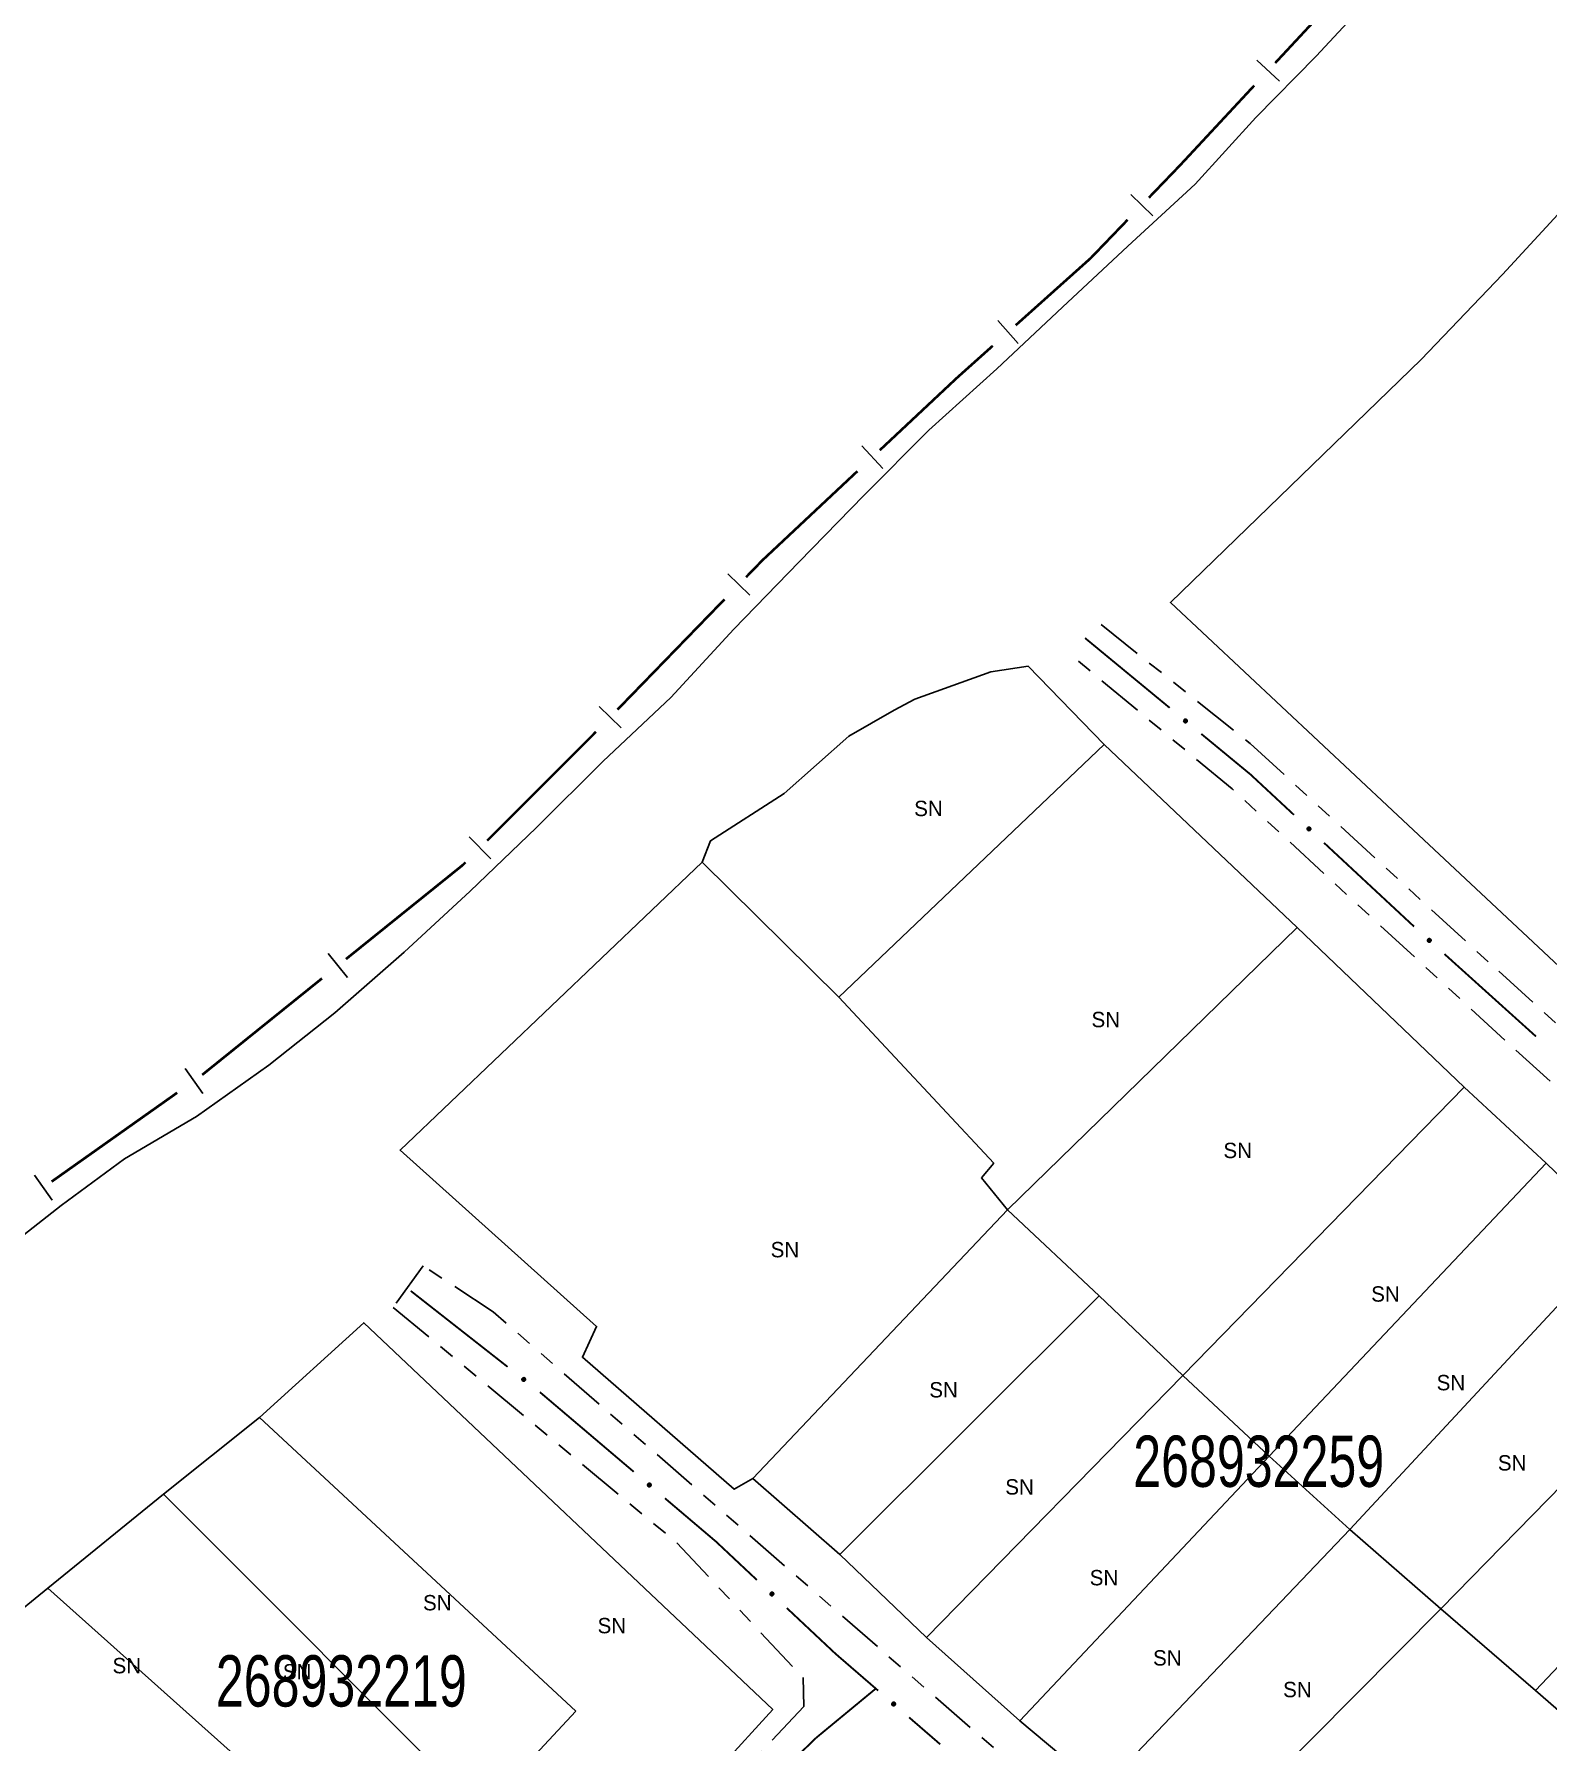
# Model space of a CAD drawing. Extents: x 207981 to 210201, y 4876477 to 4878908.
# Drawn here: x 208830 to 208977.6, y 4877915.5 to 4878082 of the extents above; entities that cross this region are included whole.
import ezdxf
from ezdxf.enums import TextEntityAlignment as Align

# ---------------------------------------------------------------- set-up
doc = ezdxf.new("R2010")
doc.units = 0
doc.header["$LTSCALE"] = 1.5
doc.header["$MEASUREMENT"] = 0
doc.linetypes.add('TRACO_25', pattern=[8, 3, -1, 1, -1, 1, -1])
for name, color, linetype in [('CD_MALHA_LOTES', 7, 'CONTINUOUS'), ('CD_TXT_QUADRA', 255, 'CONTINUOUS'), ('HD-CURSO-PERENE', 170, 'CONTINUOUS'), ('LM-LIM-SETORES-BAIRROS', 250, 'CONTINUOUS'), ('RU-QUADRA', 210, 'CONTINUOUS'), ('SV-EIXO-RUA-N-PAV', 6, 'CONTINUOUS'), ('SV-RUA-NAO-PAV', 7, 'CONTINUOUS'), ('Th_NmrPort', 1, 'CONTINUOUS')]:
    doc.layers.add(name, color=color, linetype=linetype)
doc.styles.add('ARIAL', font='ARIAL.SHX')

msp = doc.modelspace()

# ---------------------------------------------------------------- linework, layer by layer
at = {"layer": 'CD_MALHA_LOTES', "linetype": 'Continuous', "flags": 128}
for points in [[(208895.136641, 4878001.282798), (208895.974902, 4878003.385057), (208903.143731, 4878007.994423), (208909.438205, 4878013.588345), (208913.860467, 4878016.108174), (208915.896545, 4878017.180842), (208923.287308, 4878019.852754), (208926.94956, 4878020.393644)], [(208926.94956, 4878020.393644), (208934.339857, 4878012.772401)], [(208908.473818, 4877988.118831), (208934.339857, 4878012.772401)], [(208934.339857, 4878012.772401), (208953.16202, 4877994.931761)], [(208865.690926, 4877973.222764), (208895.136641, 4878001.282798)], [(208908.473818, 4877988.118831), (208895.136641, 4878001.282798)], [(208924.928776, 4877967.391358), (208953.16202, 4877994.931761)], [(208953.16202, 4877994.931761), (208969.443769, 4877979.342854)], [(208923.600832, 4877971.952556), (208908.473818, 4877988.118831)], [(208942.018838, 4877951.225083), (208969.443769, 4877979.342854)], [(208969.443769, 4877979.342854), (208977.469169, 4877971.952556)], [(208884.859509, 4877956.017228), (208865.690926, 4877973.222764)], [(208922.388361, 4877970.509139), (208923.600832, 4877971.952556)], [(208950.448396, 4877943.372892), (208977.469169, 4877971.952556)], [(208977.469169, 4877971.952556), (208984.859466, 4877964.793206)], [(208924.928776, 4877967.391358), (208922.388361, 4877970.509139)], [(208924.928776, 4877967.391358), (208900.101997, 4877941.178898)], [(208933.877964, 4877959.019537), (208924.928776, 4877967.391358)], [(208958.300586, 4877936.213542), (208984.859466, 4877964.793206)], [(208908.589291, 4877933.7886), (208933.877964, 4877959.019537)], [(208942.018838, 4877951.225083), (208933.877964, 4877959.019537)], [(208851.967796, 4877947.145176), (208862.153916, 4877956.376843)], [(208862.153916, 4877956.376843), (208902.027441, 4877918.655974)], [(208883.473828, 4877953.01492), (208884.859509, 4877956.017228)], [(208967.192037, 4877928.476824), (208993.981864, 4877955.844018)], [(208898.254423, 4877940.139637), (208883.473828, 4877953.01492)], [(208917.018849, 4877925.705463), (208942.018838, 4877951.225083)], [(208950.448396, 4877943.372892), (208942.018838, 4877951.225083)], [(208842.60397, 4877939.654116), (208851.967796, 4877947.145176)], [(208882.823831, 4877918.518623), (208851.967796, 4877947.145176)], [(209002.411422, 4877947.991828), (208976.412946, 4877920.507671)], [(208926.141247, 4877917.564589), (208950.448396, 4877943.372892)], [(208958.300586, 4877936.213542), (208950.448396, 4877943.372892)], [(208900.101997, 4877941.178898), (208898.254423, 4877940.139637)], [(208908.589291, 4877933.7886), (208900.101997, 4877941.178898)], [(208831.34373, 4877930.499971), (208842.60397, 4877939.654116)], [(208873.638364, 4877908.619722), (208842.60397, 4877939.654116)], [(208934.108911, 4877910.867132), (208958.300586, 4877936.213542)], [(208967.192037, 4877928.476824), (208958.300586, 4877936.213542)], [(208917.018849, 4877925.705463), (208908.589291, 4877933.7886)], [(208819.123832, 4877920.565659), (208831.34373, 4877930.499971)], [(208875.82, 4877889.52), (208857.09, 4877907.489778), (208831.34373, 4877930.499971)], [(208942.200998, 4877903.929612), (208946.314844, 4877907.459862), (208967.192037, 4877928.476824)], [(208976.412946, 4877920.507671), (208967.192037, 4877928.476824)], [(208926.141247, 4877917.564589), (208917.018849, 4877925.705463)], [(208984.388961, 4877913.614415), (208976.412946, 4877920.507671)], [(208902.027441, 4877918.655974), (208891.83296, 4877907.488865)], [(208873.638364, 4877908.619722), (208882.823831, 4877918.518623)], [(208934.108911, 4877910.867132), (208926.141247, 4877917.564589)]]:
    msp.add_lwpolyline(points, dxfattribs=at)
at = {"layer": 'HD-CURSO-PERENE', "linetype": 'Continuous'}
msp.add_polyline3d([(208960.681167, 4878086.003051, 2.237028), (208955.016025, 4878079.887228, 2.237028), (208949.149791, 4878073.895363, 2.237028), (208943.211891, 4878067.402475, 2.237028), (208936.645173, 4878061.356402, 2.237028), (208930.278007, 4878055.411631, 2.237028), (208923.886325, 4878049.391625, 2.237028), (208917.244005, 4878043.420194, 2.237028), (208910.904778, 4878037.050079, 2.237028), (208904.616294, 4878030.580145, 2.237028), (208898.228376, 4878024.009502, 2.237028), (208892.091438, 4878017.340226, 2.237028), (208885.500718, 4878011.143832, 2.237028), (208878.96211, 4878004.647386, 2.237028), (208872.521395, 4877998.47691, 2.237028), (208866.079141, 4877992.531694, 2.237028), (208859.336361, 4877986.609728, 2.237028), (208852.888459, 4877981.490466, 2.237028), (208845.838994, 4877976.492792, 2.237028), (208838.808569, 4877972.371278, 2.237028), (208832.632226, 4877967.804283, 2.237028), (208826.731722, 4877963.163832, 2.237028)], dxfattribs=at)
at = {"layer": 'LM-LIM-SETORES-BAIRROS', "const_width": 0.25}
for points in [[(208955.431483, 4878083.95732), (208951.026245, 4878079.221689)], [(208955.431483, 4878083.95732), (208951.026245, 4878079.221689)], [(208948.982933, 4878077.025129), (208942.171893, 4878069.703262)], [(208948.982933, 4878077.025129), (208942.171893, 4878069.703262)], [(208941.75206, 4878069.251941), (208938.712559, 4878066.093243)], [(208941.75206, 4878069.251941), (208938.712559, 4878066.093243)], [(208942.171893, 4878069.703262), (208941.75206, 4878069.251941)], [(208942.171893, 4878069.703262), (208941.75206, 4878069.251941)], [(208936.632418, 4878063.931528), (208933.165516, 4878060.328669)], [(208936.632418, 4878063.931528), (208933.165516, 4878060.328669)], [(208933.031428, 4878060.189323), (208925.723132, 4878053.650321)], [(208933.031428, 4878060.189323), (208925.723132, 4878053.650321)], [(208933.165516, 4878060.328669), (208933.031428, 4878060.189323)], [(208933.165516, 4878060.328669), (208933.031428, 4878060.189323)], [(208923.487408, 4878051.649936), (208920.506443, 4878048.982757)], [(208923.487408, 4878051.649936), (208920.506443, 4878048.982757)], [(208920.035977, 4878048.561814), (208912.472332, 4878041.469469)], [(208920.035977, 4878048.561814), (208912.472332, 4878041.469469)], [(208920.506443, 4878048.982757), (208920.035977, 4878048.561814)], [(208920.506443, 4878048.982757), (208920.035977, 4878048.561814)], [(208910.283927, 4878039.417425), (208901.530306, 4878031.209252)], [(208910.283927, 4878039.417425), (208901.530306, 4878031.209252)], [(208901.046307, 4878030.755412), (208899.41884, 4878029.078925)], [(208901.046307, 4878030.755412), (208899.41884, 4878029.078925)], [(208901.530306, 4878031.209252), (208901.046307, 4878030.755412)], [(208901.530306, 4878031.209252), (208901.046307, 4878030.755412)], [(208897.329223, 4878026.926369), (208886.881137, 4878016.163585)], [(208897.329223, 4878026.926369), (208886.881137, 4878016.163585)], [(208884.469478, 4878013.679286), (208874.189805, 4878003.399612)], [(208884.469478, 4878013.679286), (208874.189805, 4878003.399612)], [(208884.79152, 4878014.011028), (208884.469478, 4878013.679286)], [(208884.79152, 4878014.011028), (208884.469478, 4878013.679286)], [(208871.816012, 4878001.02582), (208860.410625, 4877991.842512)], [(208871.816012, 4878001.02582), (208860.410625, 4877991.842512)], [(208872.068484, 4878001.278292), (208871.816012, 4878001.02582)], [(208872.068484, 4878001.278292), (208871.816012, 4878001.02582)], [(208858.073927, 4877989.961066), (208846.390434, 4877980.553834)], [(208858.073927, 4877989.961066), (208846.390434, 4877980.553834)], [(208843.949603, 4877978.810242), (208831.706533, 4877970.143799)], [(208843.949603, 4877978.810242), (208831.706533, 4877970.143799)]]:
    msp.add_lwpolyline(points, dxfattribs=at)
at = {"layer": 'LM-LIM-SETORES-BAIRROS'}
for points in [[(208949.246861, 4878079.511158), (208951.443421, 4878077.467847)], [(208949.246861, 4878079.511158), (208951.443421, 4878077.467847)], [(208936.938321, 4878066.412742), (208939.100036, 4878064.332601)], [(208936.938321, 4878066.412742), (208939.100036, 4878064.332601)], [(208923.977698, 4878054.101388), (208925.978083, 4878051.865664)], [(208923.977698, 4878054.101388), (208925.978083, 4878051.865664)], [(208910.716842, 4878041.879657), (208912.768886, 4878039.691252)], [(208910.716842, 4878041.879657), (208912.768886, 4878039.691252)], [(208897.646023, 4878029.406215), (208899.798579, 4878027.316598)], [(208897.646023, 4878029.406215), (208899.798579, 4878027.316598)], [(208885.10832, 4878016.490875), (208887.260877, 4878014.401257)], [(208885.10832, 4878016.490875), (208887.260877, 4878014.401257)], [(208872.422038, 4878003.753166), (208874.543358, 4878001.631846)], [(208872.422038, 4878003.753166), (208874.543358, 4878001.631846)], [(208858.691003, 4877992.383712), (208860.572449, 4877990.047014)], [(208858.691003, 4877992.383712), (208860.572449, 4877990.047014)], [(208844.715368, 4877981.190075), (208846.448657, 4877978.741461)], [(208844.715368, 4877981.190075), (208846.448657, 4877978.741461)], [(208830.023684, 4877970.790343), (208831.756972, 4877968.341729)], [(208830.023684, 4877970.790343), (208831.756972, 4877968.341729)]]:
    msp.add_lwpolyline(points, dxfattribs=at)
at = {"layer": 'RU-QUADRA', "linetype": 'Continuous', "flags": 128}
for points in [[(209034.710451, 4878131.411255), (209008.014414, 4878097.774294), (209004.203863, 4878094.478996), (208995.259212, 4878083.355545), (208985.532027, 4878072.008306), (208973.187206, 4878058.587853), (208965.253882, 4878050.326718), (208940.812497, 4878026.614502), (208962.477504, 4878006.318376), (208978.726088, 4877991.12131), (208995.735186, 4877978.181443), (209008.265995, 4878001.533491), (209009.587908, 4878003.102128), (209018.419409, 4878012.851438), (209025.707871, 4878025.93689), (209023.145094, 4878028.221), (209034.857508, 4878036.984071), (209045.720746, 4878045.492379), (209046.265666, 4878101.143647), (209046.46581, 4878121.58382)], [(208803.035965, 4877907.486837), (208807.989452, 4877911.513833), (208819.123832, 4877920.565659), (208831.34373, 4877930.499971), (208842.60397, 4877939.654116), (208851.967796, 4877947.145176), (208862.153916, 4877956.376843), (208902.027441, 4877918.655974), (208891.83296, 4877907.488865), (208883.47, 4877898.06), (208875.82, 4877889.52), (208865.33, 4877878.35), (208855.74, 4877866.95), (208846.89, 4877856.61), (208828.98, 4877836), (208806.64, 4877855.86), (208773.66, 4877885.24), (208796.9, 4877902.63)]]:
    msp.add_lwpolyline(points, close=True, dxfattribs=at)
msp.add_lwpolyline([(208984.859466, 4877964.793206), (208977.469169, 4877971.952556), (208969.443769, 4877979.342854), (208953.16202, 4877994.931761), (208934.339857, 4878012.772401), (208926.94956, 4878020.393644), (208923.287308, 4878019.852754), (208915.896545, 4878017.180842), (208913.860467, 4878016.108174), (208909.438205, 4878013.588345), (208903.143731, 4878007.994423), (208895.974902, 4878003.385057), (208895.136641, 4878001.282798), (208865.690926, 4877973.222764), (208884.859509, 4877956.017228), (208883.473828, 4877953.01492), (208898.254423, 4877940.139637), (208900.101997, 4877941.178898), (208908.589291, 4877933.7886), (208917.018849, 4877925.705463), (208926.141247, 4877917.564589), (208934.108911, 4877910.867132)], dxfattribs=at)
at = {"layer": 'SV-EIXO-RUA-N-PAV', "const_width": 0.18}
for points in [[(208933.020816, 4878022.706834), (208932.47895, 4878023.153463)], [(208940.737418, 4878016.346484), (208933.020816, 4878022.706834)], [(208948.612947, 4878009.855138), (208943.824058, 4878013.802343)], [(208949.194444, 4878009.314428), (208948.612947, 4878009.855138)], [(208952.856058, 4878005.90964), (208949.194444, 4878009.314428)], [(208964.573224, 4877995.014319), (208955.78535, 4878003.18581)], [(208976.457798, 4877984.30193), (208967.541023, 4877992.332566)], [(208866.730275, 4877959.487285), (208876.173537, 4877952.082908)], [(208879.321291, 4877949.614783), (208879.38439, 4877949.565308)], [(208879.38439, 4877949.565308), (208888.472218, 4877941.852109)], [(208891.521871, 4877939.263748), (208896.096352, 4877935.381206)], [(208896.096352, 4877935.381206), (208896.496205, 4877935.041834)], [(208896.496205, 4877935.041834), (208900.489279, 4877931.295246)], [(208903.406305, 4877928.558284), (208907.781843, 4877924.452841)], [(208907.781843, 4877924.452841), (208908.143744, 4877924.11328)], [(208908.143744, 4877924.11328), (208912.30657, 4877920.512997)], [(208912.026256, 4877920.662157), (208906.626643, 4877916.207477)], [(208915.332023, 4877917.89639), (208918.357475, 4877915.279782)], [(208906.274386, 4877915.916864), (208903.010351, 4877912.756487)], [(208906.626643, 4877916.207477), (208906.274386, 4877915.916864)]]:
    msp.add_lwpolyline(points, dxfattribs=at)
at = {"layer": 'SV-EIXO-RUA-N-PAV'}
for points in [[(208942.321595, 4878014.898083), (208942.272984, 4878014.892703), (208942.230104, 4878014.89802), (208942.195617, 4878014.912748), (208942.168535, 4878014.933709), (208942.143245, 4878014.958274), (208942.123211, 4878014.988666), (208942.108447, 4878015.027324), (208942.102708, 4878015.07605), (208942.111041, 4878015.119618), (208942.123672, 4878015.154201), (208942.143903, 4878015.183699), (208942.168178, 4878015.207868), (208942.200436, 4878015.227634), (208942.239758, 4878015.242213), (208942.288893, 4878015.246798), (208942.330895, 4878015.241297), (208942.363879, 4878015.226176), (208942.393405, 4878015.205649), (208942.418924, 4878015.180261), (208942.438418, 4878015.150314), (208942.453026, 4878015.110697), (208942.456909, 4878015.06214), (208942.4519, 4878015.020185), (208942.437246, 4878014.986998), (208942.416383, 4878014.958384), (208942.392053, 4878014.932718), (208942.36234, 4878014.911307), (208942.321595, 4878014.898083)], [(208954.350964, 4878004.36927), (208954.302118, 4878004.366801), (208954.259633, 4878004.374668), (208954.226086, 4878004.391428), (208954.200304, 4878004.413968), (208954.176524, 4878004.439999), (208954.15834, 4878004.471533), (208954.14591, 4878004.511002), (208954.143089, 4878004.559984), (208954.154008, 4878004.602977), (208954.16868, 4878004.636745), (208954.190636, 4878004.664982), (208954.21631, 4878004.687659), (208954.24969, 4878004.705465), (208954.289812, 4878004.717671), (208954.339134, 4878004.719315), (208954.380733, 4878004.711317), (208954.412755, 4878004.694254), (208954.441003, 4878004.672002), (208954.464962, 4878004.645136), (208954.482634, 4878004.614079), (208954.494851, 4878004.57366), (208954.495828, 4878004.524958), (208954.488325, 4878004.483377), (208954.471716, 4878004.451124), (208954.449182, 4878004.423806), (208954.423364, 4878004.399638), (208954.392426, 4878004.380039), (208954.350964, 4878004.36927)], [(208966.087989, 4877993.493055), (208966.039189, 4877993.489809), (208965.996583, 4877993.496999), (208965.962774, 4877993.513223), (208965.936636, 4877993.53535), (208965.912446, 4877993.560999), (208965.893762, 4877993.59224), (208965.880705, 4877993.631506), (208965.877106, 4877993.680437), (208965.887339, 4877993.723598), (208965.901472, 4877993.757595), (208965.922976, 4877993.786179), (208965.948286, 4877993.809261), (208965.981379, 4877993.827596), (208966.021301, 4877993.840439), (208966.07059, 4877993.842868), (208966.112311, 4877993.835533), (208966.144601, 4877993.818981), (208966.1732, 4877993.797181), (208966.197583, 4877993.770699), (208966.215747, 4877993.739927), (208966.228605, 4877993.699708), (208966.230357, 4877993.651028), (208966.223517, 4877993.609333), (208966.207423, 4877993.576819), (208966.185326, 4877993.549147), (208966.159896, 4877993.524571), (208966.129274, 4877993.504482), (208966.087989, 4877993.493055)], [(208877.70227, 4877951.024127), (208877.750736, 4877951.030691), (208877.793732, 4877951.026421), (208877.828568, 4877951.012538), (208877.856153, 4877950.992243), (208877.882035, 4877950.968302), (208877.902804, 4877950.938408), (208877.918506, 4877950.900122), (208877.925431, 4877950.85155), (208877.918162, 4877950.807792), (208877.906379, 4877950.772911), (208877.886873, 4877950.742929), (208877.863194, 4877950.718175), (208877.831428, 4877950.697628), (208877.792474, 4877950.682095), (208877.743464, 4877950.676313), (208877.701341, 4877950.680788), (208877.667998, 4877950.695101), (208877.63798, 4877950.714902), (208877.61185, 4877950.73966), (208877.591631, 4877950.769123), (208877.576062, 4877950.808372), (208877.570997, 4877950.85682), (208877.57498, 4877950.898884), (208877.588821, 4877950.932419), (208877.608981, 4877950.961533), (208877.632678, 4877950.987785), (208877.661859, 4877951.009913), (208877.70227, 4877951.024127)], [(208889.958733, 4877940.73483), (208890.007417, 4877940.739508), (208890.050215, 4877940.733574), (208890.084487, 4877940.71835), (208890.111264, 4877940.697001), (208890.136198, 4877940.672074), (208890.155792, 4877940.641396), (208890.169997, 4877940.60253), (208890.175033, 4877940.553726), (208890.166072, 4877940.510283), (208890.152945, 4877940.475885), (208890.13229, 4877940.446682), (208890.107669, 4877940.422866), (208890.07513, 4877940.403566), (208890.035603, 4877940.389555), (208889.986406, 4877940.385679), (208889.944487, 4877940.391785), (208889.911725, 4877940.40738), (208889.882498, 4877940.42833), (208889.857347, 4877940.454084), (208889.838287, 4877940.484309), (208889.824252, 4877940.524132), (208889.821069, 4877940.57274), (208889.826682, 4877940.614618), (208889.841813, 4877940.647591), (208889.863086, 4877940.675901), (208889.887784, 4877940.701213), (208889.917802, 4877940.722194), (208889.958733, 4877940.73483)], [(208901.918334, 4877930.105354), (208901.96719, 4877930.107603), (208902.00964, 4877930.099546), (208902.043111, 4877930.082635), (208902.068792, 4877930.059979), (208902.092454, 4877930.033842), (208902.110497, 4877930.002227), (208902.12275, 4877929.962702), (208902.12535, 4877929.913708), (208902.114238, 4877929.870765), (208902.099415, 4877929.837063), (208902.077332, 4877929.808924), (208902.051556, 4877929.786363), (208902.018096, 4877929.768707), (208901.97792, 4877929.756682), (208901.928592, 4877929.755259), (208901.887029, 4877929.763444), (208901.855084, 4877929.780651), (208901.826936, 4877929.80303), (208901.803098, 4877929.830003), (208901.785566, 4877929.861139), (208901.773531, 4877929.901612), (208901.772772, 4877929.950318), (208901.780462, 4877929.991865), (208901.797216, 4877930.024044), (208901.819872, 4877930.05126), (208901.845799, 4877930.075311), (208901.876824, 4877930.094771), (208901.918334, 4877930.105354)], [(208913.782631, 4877919.381943), (208913.831357, 4877919.386169), (208913.874098, 4877919.379837), (208913.908226, 4877919.364295), (208913.934803, 4877919.342698), (208913.959505, 4877919.31754), (208913.978813, 4877919.286682), (208913.992656, 4877919.247685), (208913.997238, 4877919.198837), (208913.987873, 4877919.155478), (208913.974427, 4877919.121204), (208913.953502, 4877919.092194), (208913.92866, 4877919.068608), (208913.895943, 4877919.049612), (208913.856287, 4877919.035969), (208913.807056, 4877919.032551), (208913.765196, 4877919.039046), (208913.732581, 4877919.054945), (208913.703549, 4877919.076166), (208913.678639, 4877919.102152), (208913.659861, 4877919.132553), (208913.646197, 4877919.172505), (208913.643466, 4877919.221141), (208913.649468, 4877919.262965), (208913.664905, 4877919.295795), (208913.686441, 4877919.323906), (208913.711372, 4877919.348988), (208913.741584, 4877919.369689), (208913.782631, 4877919.381943)]]:
    msp.add_lwpolyline(points, close=True, dxfattribs=at)
for points in [[(208942.4519, 4878015.020185), (208942.168178, 4878015.207868)], [(208942.453367, 4878015.043316), (208942.188624, 4878015.215552)], [(208942.456909, 4878015.06214), (208942.200436, 4878015.227634)], [(208942.451031, 4878015.08768), (208942.222771, 4878015.233382)], [(208942.453026, 4878015.110697), (208942.239758, 4878015.242213)], [(208942.439959, 4878015.132172), (208942.270607, 4878015.23993)], [(208942.438418, 4878015.150314), (208942.288893, 4878015.246798)], [(208942.424918, 4878015.167557), (208942.315156, 4878015.240345)], [(208942.418924, 4878015.180261), (208942.330895, 4878015.241297)], [(208942.36234, 4878014.911307), (208942.102708, 4878015.07605)], [(208942.321595, 4878014.898083), (208942.108447, 4878015.027324)], [(208942.342463, 4878014.906618), (208942.109493, 4878015.050897)], [(208942.373636, 4878014.92513), (208942.110132, 4878015.094578)], [(208942.392053, 4878014.932718), (208942.111041, 4878015.119618)], [(208942.400598, 4878014.947115), (208942.120061, 4878015.13237)], [(208942.294997, 4878014.896229), (208942.121803, 4878015.003616)], [(208942.272984, 4878014.892703), (208942.123211, 4878014.988666)], [(208942.416383, 4878014.958384), (208942.123672, 4878015.154201)], [(208942.425084, 4878014.974676), (208942.136806, 4878015.169848)], [(208942.248527, 4878014.895629), (208942.140686, 4878014.968601)], [(208942.230104, 4878014.89802), (208942.143245, 4878014.958274)], [(208942.437246, 4878014.986998), (208942.143903, 4878015.183699)], [(208942.442384, 4878015.006392), (208942.158688, 4878015.194251)], [(208954.392426, 4878004.380039), (208954.143089, 4878004.559984)], [(208954.350964, 4878004.36927), (208954.14591, 4878004.511002)], [(208954.372304, 4878004.376544), (208954.148361, 4878004.534471)], [(208954.404527, 4878004.393163), (208954.151605, 4878004.578036)], [(208954.423364, 4878004.399638), (208954.154008, 4878004.602977)], [(208954.324303, 4878004.369006), (208954.157827, 4878004.48654)], [(208954.302118, 4878004.366801), (208954.15834, 4878004.471533)], [(208954.432753, 4878004.413499), (208954.163773, 4878004.615167)], [(208954.449182, 4878004.423806), (208954.16868, 4878004.636745)], [(208954.27788, 4878004.371181), (208954.174587, 4878004.45046)], [(208954.259633, 4878004.374668), (208954.176524, 4878004.439999)], [(208954.45884, 4878004.43955), (208954.182725, 4878004.65158)], [(208954.471716, 4878004.451124), (208954.190636, 4878004.664982)], [(208954.478003, 4878004.470177), (208954.206025, 4878004.674633)], [(208954.488325, 4878004.483377), (208954.21631, 4878004.687659)], [(208954.491169, 4878004.506379), (208954.237178, 4878004.69411)], [(208954.495828, 4878004.524958), (208954.24969, 4878004.705465)], [(208954.491486, 4878004.550804), (208954.272329, 4878004.70987)], [(208954.494851, 4878004.57366), (208954.289812, 4878004.717671)], [(208954.483089, 4878004.595877), (208954.32047, 4878004.713551)], [(208954.482634, 4878004.614079), (208954.339134, 4878004.719315)], [(208954.470187, 4878004.632097), (208954.364965, 4878004.711306)], [(208954.464962, 4878004.645136), (208954.380733, 4878004.711317)], [(208966.129274, 4877993.504482), (208965.877106, 4877993.680437)], [(208966.087989, 4877993.493055), (208965.880705, 4877993.631506)], [(208966.10921, 4877993.500667), (208965.882783, 4877993.655011)], [(208966.141165, 4877993.517797), (208965.885334, 4877993.698623)], [(208966.159896, 4877993.524571), (208965.887339, 4877993.723598)], [(208966.061335, 4877993.492367), (208965.893011, 4877993.607237)], [(208966.039189, 4877993.489809), (208965.893762, 4877993.59224)], [(208966.169064, 4877993.538579), (208965.896909, 4877993.735943)], [(208966.185326, 4877993.549147), (208965.901472, 4877993.757595)], [(208966.014884, 4877993.493803), (208965.910342, 4877993.571428)], [(208965.996583, 4877993.496999), (208965.912446, 4877993.560999)], [(208966.194733, 4877993.565042), (208965.915279, 4877993.772652)], [(208966.207423, 4877993.576819), (208965.922976, 4877993.786179)], [(208966.213406, 4877993.59597), (208965.938209, 4877993.796073)], [(208966.223517, 4877993.609333), (208965.948286, 4877993.809261)], [(208966.225995, 4877993.632377), (208965.969049, 4877993.816043)], [(208966.230357, 4877993.651028), (208965.981379, 4877993.827596)], [(208966.225604, 4877993.676801), (208966.003944, 4877993.83236)], [(208966.228605, 4877993.699708), (208966.021301, 4877993.840439)], [(208966.216492, 4877993.721735), (208966.052021, 4877993.836807)], [(208966.215747, 4877993.739927), (208966.07059, 4877993.842868)], [(208966.203014, 4877993.757745), (208966.096546, 4877993.83527)], [(208966.197583, 4877993.770699), (208966.112311, 4877993.835533)], [(208877.570997, 4877950.85682), (208877.831428, 4877950.697628)], [(208877.574078, 4877950.875725), (208877.842942, 4877950.709994)], [(208877.57498, 4877950.898884), (208877.863194, 4877950.718175)], [(208877.576062, 4877950.808372), (208877.792474, 4877950.682095)], [(208877.577495, 4877950.831431), (208877.809239, 4877950.691337)], [(208877.584157, 4877950.912905), (208877.872349, 4877950.732019)], [(208877.588821, 4877950.932419), (208877.886873, 4877950.742929)], [(208877.589648, 4877950.787222), (208877.761578, 4877950.683625)], [(208877.591631, 4877950.769123), (208877.743464, 4877950.676313)], [(208877.600679, 4877950.945034), (208877.89363, 4877950.756949)], [(208877.605548, 4877950.752214), (208877.717052, 4877950.682125)], [(208877.608981, 4877950.961533), (208877.906379, 4877950.772911)], [(208877.61185, 4877950.73966), (208877.701341, 4877950.680788)], [(208877.624486, 4877950.973184), (208877.909456, 4877950.794824)], [(208877.632678, 4877950.987785), (208877.918162, 4877950.807792)], [(208877.650903, 4877950.995819), (208877.918462, 4877950.832846)], [(208877.661859, 4877951.009913), (208877.925431, 4877950.85155)], [(208877.681616, 4877951.015086), (208877.918034, 4877950.87653)], [(208877.70227, 4877951.024127), (208877.918506, 4877950.900122)], [(208877.728815, 4877951.02663), (208877.904575, 4877950.923497)], [(208877.750736, 4877951.030691), (208877.902804, 4877950.938408)], [(208877.775256, 4877951.028362), (208877.884844, 4877950.958041)], [(208877.793732, 4877951.026421), (208877.882035, 4877950.968302)], [(208889.821069, 4877940.57274), (208890.07513, 4877940.403566)], [(208889.824252, 4877940.524132), (208890.035603, 4877940.389555)], [(208889.824882, 4877940.591511), (208890.087115, 4877940.415477)], [(208889.826578, 4877940.547118), (208890.052714, 4877940.398141)], [(208889.826682, 4877940.614618), (208890.107669, 4877940.422866)], [(208889.836395, 4877940.628272), (208890.117354, 4877940.436344)], [(208889.837007, 4877940.502471), (208890.004789, 4877940.392283)], [(208889.838287, 4877940.484309), (208889.986406, 4877940.385679)], [(208889.841813, 4877940.647591), (208890.13229, 4877940.446682)], [(208889.851537, 4877940.466872), (208889.960238, 4877940.392511)], [(208889.854151, 4877940.659736), (208890.139586, 4877940.460429)], [(208889.857347, 4877940.454084), (208889.944487, 4877940.391785)], [(208889.863086, 4877940.675901), (208890.152945, 4877940.475885)], [(208889.879031, 4877940.686942), (208890.15687, 4877940.497663)], [(208889.887784, 4877940.701213), (208890.166072, 4877940.510283)], [(208889.906307, 4877940.708535), (208890.167343, 4877940.535307)], [(208889.917802, 4877940.722194), (208890.175033, 4877940.553726)], [(208889.937745, 4877940.726596), (208890.16861, 4877940.578975)], [(208889.958733, 4877940.73483), (208890.169997, 4877940.60253)], [(208889.985355, 4877940.7363), (208890.156983, 4877940.626428)], [(208890.007417, 4877940.739508), (208890.155792, 4877940.641396)], [(208890.031829, 4877940.73623), (208890.138607, 4877940.661711)], [(208890.050215, 4877940.733574), (208890.136198, 4877940.672074)], [(208901.772772, 4877929.950318), (208902.018096, 4877929.768707)], [(208901.773531, 4877929.901612), (208901.97792, 4877929.756682)], [(208901.776998, 4877929.924454), (208901.995438, 4877929.764404)], [(208901.777514, 4877929.968876), (208902.030659, 4877929.780006)], [(208901.780462, 4877929.991865), (208902.051556, 4877929.786363)], [(208901.785192, 4877929.879343), (208901.947281, 4877929.76094)], [(208901.785566, 4877929.861139), (208901.928592, 4877929.755259)], [(208901.790844, 4877930.005019), (208902.0619, 4877929.799343)], [(208901.797216, 4877930.024044), (208902.077332, 4877929.808924)], [(208901.797932, 4877929.843065), (208901.902797, 4877929.763385)], [(208901.803098, 4877929.830003), (208901.887029, 4877929.763444)], [(208901.810143, 4877930.035559), (208902.085303, 4877929.822291)], [(208901.819872, 4877930.05126), (208902.099415, 4877929.837063)], [(208901.836347, 4877930.061493), (208902.104419, 4877929.858618)], [(208901.845799, 4877930.075311), (208902.114238, 4877929.870765)], [(208901.864664, 4877930.081702), (208902.116753, 4877929.895694)], [(208901.876824, 4877930.094771), (208902.12535, 4877929.913708)], [(208901.896962, 4877930.098176), (208902.120193, 4877929.939245)], [(208901.918334, 4877930.105354), (208902.12275, 4877929.962702)], [(208901.944996, 4877930.105498), (208902.110942, 4877929.987218)], [(208901.96719, 4877930.107603), (208902.110497, 4877930.002227)], [(208901.991409, 4877930.103115), (208902.094345, 4877930.023373)], [(208902.00964, 4877930.099546), (208902.092454, 4877930.033842)], [(208913.643466, 4877919.221141), (208913.895943, 4877919.049612)], [(208913.646197, 4877919.172505), (208913.856287, 4877919.035969)], [(208913.647453, 4877919.239876), (208913.908038, 4877919.06141)], [(208913.648736, 4877919.195468), (208913.873478, 4877919.044395)], [(208913.649468, 4877919.262965), (208913.92866, 4877919.068608)], [(208913.65875, 4877919.150727), (208913.8255, 4877919.038984)], [(208913.659308, 4877919.276528), (208913.93847, 4877919.081996)], [(208913.659861, 4877919.132553), (208913.807056, 4877919.032551)], [(208913.664905, 4877919.295795), (208913.953502, 4877919.092194)], [(208913.672948, 4877919.114995), (208913.780953, 4877919.039625)], [(208913.677356, 4877919.307825), (208913.960925, 4877919.105873)], [(208913.678639, 4877919.102152), (208913.765196, 4877919.039046)], [(208913.686441, 4877919.323906), (208913.974427, 4877919.121204)], [(208913.702488, 4877919.334798), (208913.978554, 4877919.142944)], [(208913.711372, 4877919.348988), (208913.987873, 4877919.155478)], [(208913.729963, 4877919.356137), (208913.989377, 4877919.180489)], [(208913.741584, 4877919.369689), (208913.997238, 4877919.198837)], [(208913.761567, 4877919.373906), (208913.99105, 4877919.224143)], [(208913.782631, 4877919.381943), (208913.992656, 4877919.247685)], [(208913.809266, 4877919.383167), (208913.979865, 4877919.271702)], [(208913.831357, 4877919.386169), (208913.978813, 4877919.286682)], [(208913.855737, 4877919.382664), (208913.961818, 4877919.307156)], [(208913.874098, 4877919.379837), (208913.959505, 4877919.31754)]]:
    msp.add_lwpolyline(points, dxfattribs=at)
at = {"layer": 'SV-RUA-NAO-PAV', "linetype": 'TRACO_25'}
for points in [[(208934.062796, 4878024.455508, 4.16106), (208948.590843, 4878012.869071, 3.936174), (208972.822036, 4877990.660837, 3.911186), (208990.643984, 4877974.463487, 3.911186), (209000.704067, 4877965.320452, 3.761261), (209025.51227, 4877944.169289, 3.484232), (209031.872977, 4877938.540855, 3.855432), (209047.896319, 4877920.567043, 3.855432), (209048.873558, 4877920.22284, 3.855432), (209051.319207, 4877931.356382, 3.855432), (209051.966721, 4877946.927365, 3.830685), (209050.849445, 4877955.266785, 3.756445), (209049.879995, 4877964.056831, 3.756445), (209050.225422, 4877995.018419, 3.904925), (209050.54436, 4878039.429987, 3.904925), (209050.579304, 4878044.295946, 3.880179), (209051.617709, 4878106.745861, 3.781192)], [(209054.452263, 4877907.484592, 3.781192), (209046.116409, 4877916.358889, 3.781192), (209035.203354, 4877927.815363, 3.607965), (209027.941078, 4877935.180761, 3.731699), (209013.507491, 4877947.821605, 3.711287), (208973.43579, 4877983.92504, 3.711287), (208946.825069, 4878008.434915, 3.986148), (208930.685288, 4878021.857425, 3.986148)], [(208931.976245, 4877907.487811, 4.26101), (208930.327626, 4877909.036864, 4.26101), (208874.779371, 4877957.441188, 4.236023), (208867.940374, 4877961.931106, 4.236023), (208865.014444, 4877957.883959, 4.236023), (208892.679982, 4877934.920135, 4.036123), (208904.984732, 4877921.777199, 3.961161), (208905.054128, 4877918.949227, 3.961161), (208896.778685, 4877910.214832, 3.811236), (208894.395282, 4877907.488798, 3.811236)]]:
    msp.add_polyline3d(points, dxfattribs=at)

# ---------------------------------------------------------------- texts
at = {"layer": 'CD_TXT_QUADRA', "style": 'ARIAL', "width": 0.7}
for s, p in [('268932259', (208937.185311, 4877940.37801)), ('268932219', (208847.723244, 4877918.957062))]:
    msp.add_text(s, height=5, dxfattribs=at).set_placement(p)
at = {"layer": 'Th_NmrPort', "color": 1}
for p in [(208915.824464, 4878006.534782), (208933.115972, 4877985.949654), (208945.981677, 4877973.186874), (208901.826577, 4877963.511864), (208960.391267, 4877959.188987), (208917.296975, 4877949.84641), (208966.772657, 4877950.543233), (208972.742344, 4877942.720884), (208924.707621, 4877940.377251), (208932.941672, 4877931.525646), (208867.923779, 4877929.083246), (208884.946988, 4877926.848582), (208837.646095, 4877922.945878), (208939.117211, 4877923.703297), (208854.260146, 4877922.347845), (208951.79988, 4877920.614109)]:
    msp.add_text('SN', height=1.5, dxfattribs=at).set_placement(p, align=Align.MIDDLE_LEFT)

doc.saveas('drawing.dxf')
